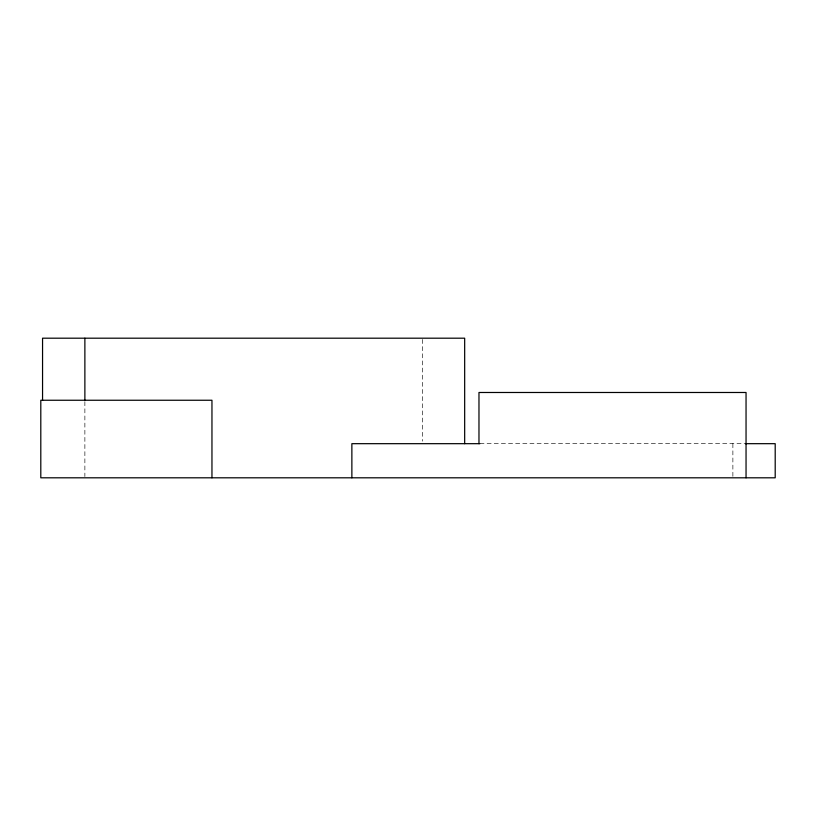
<?xml version="1.0" encoding="UTF-8"?>
<svg xmlns="http://www.w3.org/2000/svg" width="816" height="816" viewBox="0 0 816 816"><rect width="100%" height="100%" fill="white"/><g stroke="black" fill="none" stroke-linecap="round" stroke-linejoin="round"><path stroke-width="0.61" stroke-dasharray="4.08 3.06" d="M479.941 443.68L744.661 443.68M732.88 443.68L732.88 476.544M422.351 339.466L422.351 441.14M84.874 401.656L84.874 476.534"/><path stroke-width="1.22" d="M479.941 443.68L351.869 443.68L351.869 477.809M745.324 443.68L775.2 443.68L775.2 477.809L40.8 477.809L40.8 400.248L211.956 400.248L211.956 477.809M746.048 477.809L746.048 392.486L478.972 392.486L478.972 443.68M464.671 443.68L464.671 338.191L42.554 338.191L42.554 400.381M84.874 338.191L84.874 400.381"/></g></svg>
